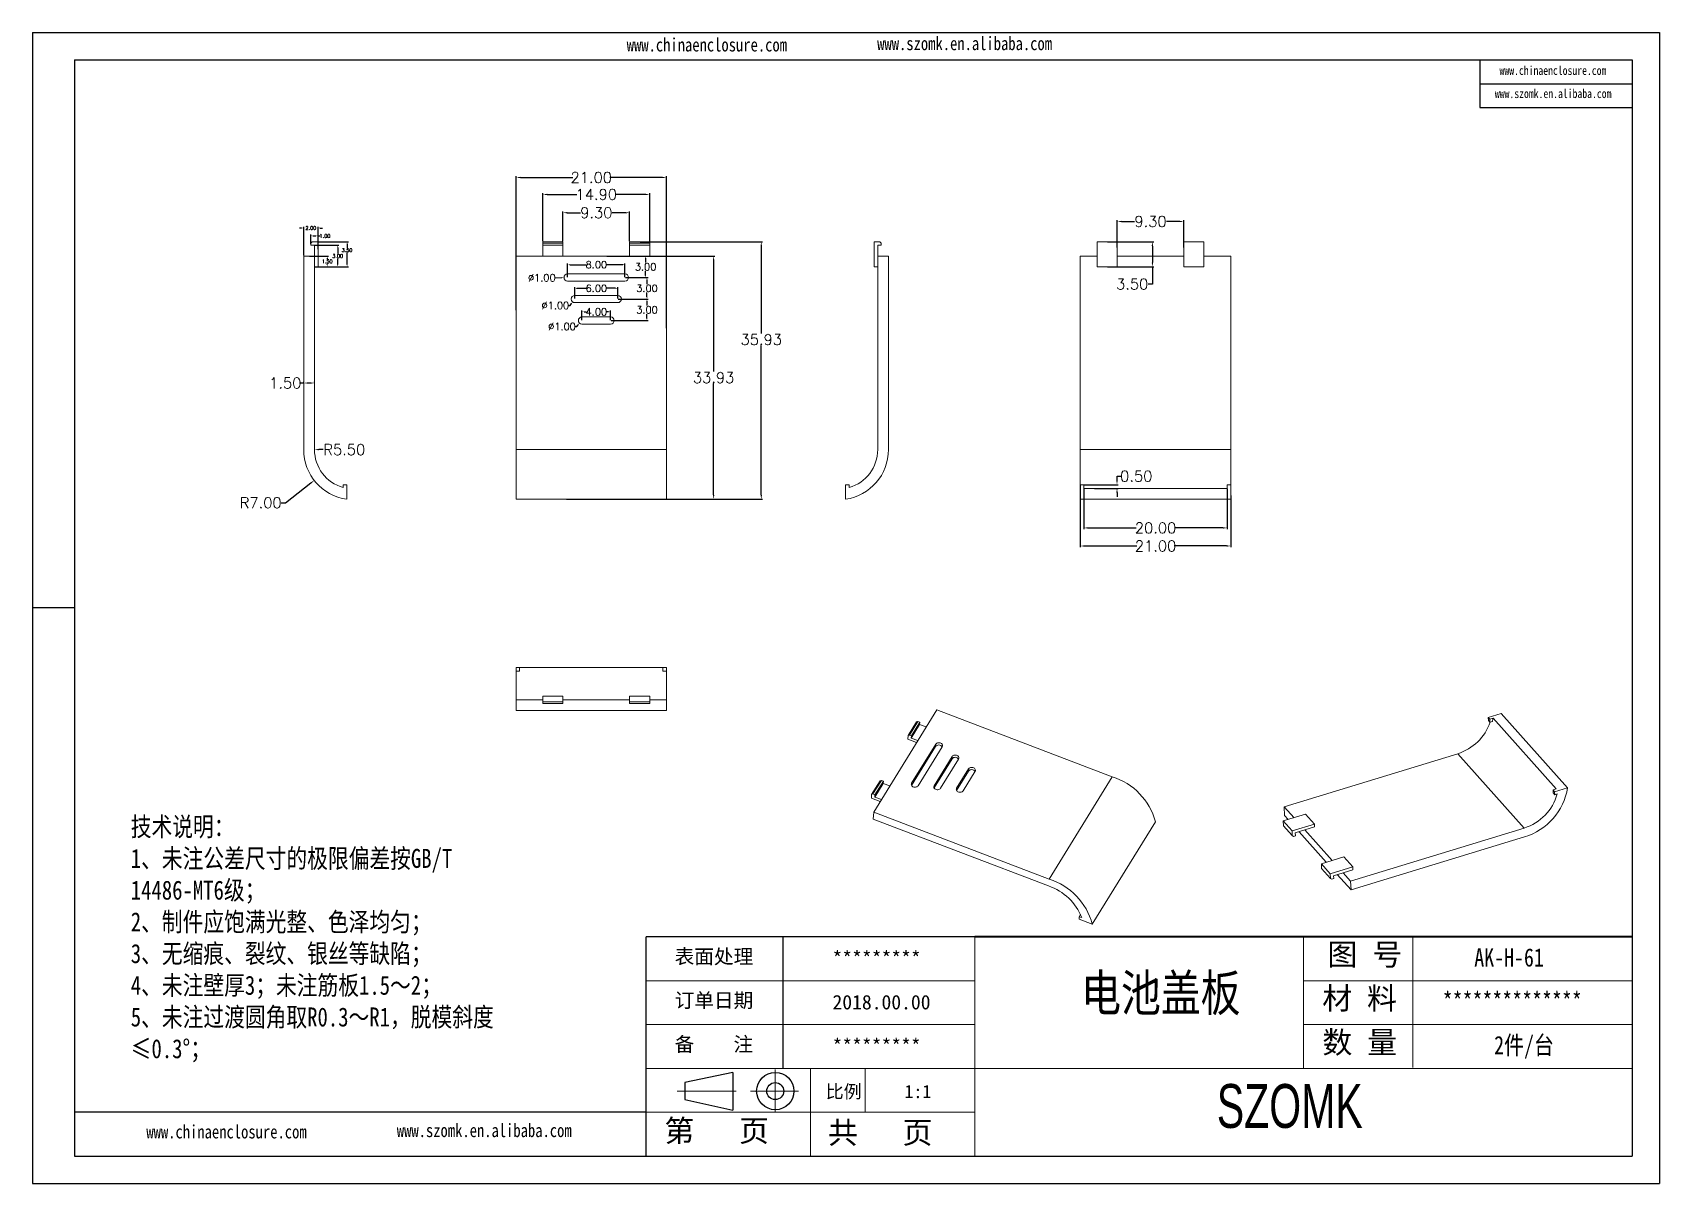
# Model space of a CAD drawing. Header units: inches. Extents: x 1846 to 3307, y 1126 to 1431.
# Drawn here: x 2801.4 to 3028.5, y 1125.7 to 1286.2 of the extents above; entities that cross this region are included whole.
import ezdxf

# ---------------------------------------------------------------- set-up
doc = ezdxf.new("R2010")
doc.units = ezdxf.units.IN
doc.header["$LTSCALE"] = 15
doc.linetypes.add('CENTER2', pattern=[28.575, 19.05, -3.175, 3.175, -3.175])
doc.layers.add('文字', color=81, linetype='Continuous')
for name, color, linetype, lineweight in [('粗实线', 7, 'Continuous', 30), ('细实线', 3, 'Continuous', 9), ('细点划线', 2, 'CENTER2', 9)]:
    doc.layers.add(name, color=color, linetype=linetype, lineweight=lineweight)
doc.styles.get("Standard").update_dxf_attribs({"font": 'txt', "bigfont": 'gbcbig.shx'})
doc.styles.add('宋体', font='', dxfattribs={"width": 0.8, "height": 3.5})
doc.styles.add('长仿宋', font='', dxfattribs={"width": 0.7, "height": 4})
doc.styles.get('宋体').set_extended_font_data('SimSun')
doc.styles.get('长仿宋').set_extended_font_data('SimSun')
doc.dimstyles.new('1', dxfattribs={"dimtxt": 0.5, "dimasz": 0.3, "dimexe": 0.18, "dimexo": 0.0625, "dimgap": 0.09, "dimtad": 0, "dimtih": 1, "dimtoh": 1, "dimzin": 0, "dimdsep": 46, "dimtxsty": 'Standard', "dimcen": 0, "dimadec": 0, "dimazin": 2, "dimtfac": 1, "dimtofl": 0, "dimtmove": 0, "dimatfit": 3, "dimfxl": 1, "dimtolj": 1, "dimtzin": 0, "dimarcsym": 0})
doc.dimstyles.new('1.5', dxfattribs={"dimtxt": 1, "dimasz": 0.3, "dimexe": 0.18, "dimexo": 0.0625, "dimgap": 0.09, "dimtad": 0, "dimtih": 1, "dimtoh": 1, "dimzin": 0, "dimdsep": 46, "dimtxsty": 'Standard', "dimcen": 0, "dimadec": 0, "dimazin": 2, "dimtfac": 1, "dimtofl": 0, "dimtmove": 0, "dimatfit": 3, "dimfxl": 1, "dimtolj": 1, "dimtzin": 0, "dimarcsym": 0})
doc.dimstyles.new('2', dxfattribs={"dimtxt": 1.5, "dimasz": 0.6, "dimexe": 0.18, "dimexo": 0.0625, "dimgap": 0.09, "dimtad": 0, "dimtih": 1, "dimtoh": 1, "dimzin": 0, "dimdsep": 46, "dimtxsty": 'Standard', "dimcen": 0, "dimadec": 0, "dimazin": 2, "dimtfac": 1, "dimtofl": 0, "dimtmove": 0, "dimatfit": 3, "dimfxl": 1, "dimtolj": 1, "dimtzin": 0, "dimarcsym": 0})

# ---------------------------------------------------------------- blocks, each defined once
blk = doc.blocks.new('*D323')
at = {"color": 0, "lineweight": -2}
for p, q in [((2881.59, 1255.01), (2896.66, 1255.01)), ((2896.48, 1254.41), (2896.48, 1238.89)), ((2896.48, 1221.69), (2896.48, 1237.21)), ((2879.47, 1221.09), (2896.66, 1221.09))]:
    blk.add_line(p, q, dxfattribs=at)
at = {"color": 0}
for points in [[(2896.38, 1254.41), (2896.58, 1254.41), (2896.48, 1255.01)], [(2896.38, 1221.69), (2896.58, 1221.69), (2896.48, 1221.09)]]:
    blk.add_solid(points, dxfattribs=at)
at = {"layer": 'Defpoints', "color": 0}
for p in [(2881.53, 1255.01), (2896.48, 1255.01), (2879.41, 1221.09)]:
    blk.add_point(p, dxfattribs=at)
at = {"color": 0, "insert": (2896.48, 1238.05), "char_height": 1.5, "attachment_point": 5}
blk.add_mtext('\\A1;33.93', dxfattribs=at)
blk = doc.blocks.new('*D324')
at = {"color": 0, "lineweight": -2}
for p, q in [((2868.91, 1247.46), (2868.91, 1266.15)), ((2869.51, 1265.97), (2876.82, 1265.97)), ((2889.31, 1265.97), (2882, 1265.97)), ((2889.91, 1244.97), (2889.91, 1266.15))]:
    blk.add_line(p, q, dxfattribs=at)
at = {"color": 0}
for points in [[(2869.51, 1266.07), (2869.51, 1265.87), (2868.91, 1265.97)], [(2889.31, 1266.07), (2889.31, 1265.87), (2889.91, 1265.97)]]:
    blk.add_solid(points, dxfattribs=at)
at = {"layer": 'Defpoints', "color": 0}
for p in [(2868.91, 1265.97), (2868.91, 1247.4), (2889.91, 1244.91)]:
    blk.add_point(p, dxfattribs=at)
at = {"color": 0, "insert": (2879.41, 1265.97), "char_height": 1.5, "attachment_point": 5}
blk.add_mtext('\\A1;21.00', dxfattribs=at)
blk = doc.blocks.new('*D325')
at = {"color": 0, "lineweight": -2}
for p, q in [((2875.46, 1257.08), (2875.46, 1261.23)), ((2876.06, 1261.05), (2877.89, 1261.05)), ((2884.16, 1261.05), (2882.32, 1261.05)), ((2884.76, 1257.08), (2884.76, 1261.23))]:
    blk.add_line(p, q, dxfattribs=at)
at = {"color": 0}
for points in [[(2876.06, 1261.15), (2876.06, 1260.95), (2875.46, 1261.05)], [(2884.16, 1261.15), (2884.16, 1260.95), (2884.76, 1261.05)]]:
    blk.add_solid(points, dxfattribs=at)
at = {"layer": 'Defpoints', "color": 0}
for p in [(2884.76, 1261.05), (2875.46, 1257.01), (2884.76, 1257.01)]:
    blk.add_point(p, dxfattribs=at)
at = {"color": 0, "insert": (2880.11, 1261.05), "char_height": 1.5, "attachment_point": 5}
blk.add_mtext('\\A1;9.30', dxfattribs=at)
blk = doc.blocks.new('*D326')
at = {"color": 0, "lineweight": -2}
for p, q in [((2872.66, 1257.08), (2872.66, 1263.78)), ((2873.26, 1263.6), (2877.39, 1263.6)), ((2886.96, 1263.6), (2882.82, 1263.6)), ((2887.56, 1257.08), (2887.56, 1263.78))]:
    blk.add_line(p, q, dxfattribs=at)
at = {"color": 0}
for points in [[(2873.26, 1263.7), (2873.26, 1263.5), (2872.66, 1263.6)], [(2886.96, 1263.7), (2886.96, 1263.5), (2887.56, 1263.6)]]:
    blk.add_solid(points, dxfattribs=at)
at = {"layer": 'Defpoints', "color": 0}
for p in [(2887.56, 1263.6), (2872.66, 1257.01), (2887.56, 1257.01)]:
    blk.add_point(p, dxfattribs=at)
at = {"color": 0, "insert": (2880.11, 1263.6), "char_height": 1.5, "attachment_point": 5}
blk.add_mtext('\\A1;14.90', dxfattribs=at)
blk = doc.blocks.new('*D327')
at = {"color": 0, "lineweight": -2}
for p, q in [((2876.11, 1252.08), (2876.11, 1253.98)), ((2876.41, 1253.8), (2878.68, 1253.8)), ((2883.81, 1253.8), (2881.53, 1253.8)), ((2884.11, 1252.08), (2884.11, 1253.98))]:
    blk.add_line(p, q, dxfattribs=at)
at = {"color": 0}
for points in [[(2876.41, 1253.85), (2876.41, 1253.75), (2876.11, 1253.8)], [(2883.81, 1253.85), (2883.81, 1253.75), (2884.11, 1253.8)]]:
    blk.add_solid(points, dxfattribs=at)
at = {"layer": 'Defpoints', "color": 0}
for p in [(2884.11, 1253.8), (2876.11, 1252.01), (2884.11, 1252.01)]:
    blk.add_point(p, dxfattribs=at)
at = {"color": 0, "insert": (2880.11, 1253.8), "char_height": 1, "attachment_point": 5}
blk.add_mtext('\\A1;8.00', dxfattribs=at)
blk = doc.blocks.new('*D328')
at = {"color": 0, "lineweight": -2}
for p, q in [((2877.11, 1249.08), (2877.11, 1250.69)), ((2877.41, 1250.51), (2878.68, 1250.51)), ((2882.81, 1250.51), (2881.53, 1250.51)), ((2883.11, 1249.08), (2883.11, 1250.69))]:
    blk.add_line(p, q, dxfattribs=at)
at = {"color": 0}
for points in [[(2877.41, 1250.56), (2877.41, 1250.46), (2877.11, 1250.51)], [(2882.81, 1250.56), (2882.81, 1250.46), (2883.11, 1250.51)]]:
    blk.add_solid(points, dxfattribs=at)
at = {"layer": 'Defpoints', "color": 0}
for p in [(2877.11, 1249.01), (2883.11, 1250.51), (2883.11, 1249.01)]:
    blk.add_point(p, dxfattribs=at)
at = {"color": 0, "insert": (2880.11, 1250.51), "char_height": 1, "attachment_point": 5}
blk.add_mtext('\\A1;6.00', dxfattribs=at)
blk = doc.blocks.new('*D329')
at = {"color": 0, "lineweight": -2}
for p, q in [((2878.11, 1246.08), (2878.11, 1247.41)), ((2878.41, 1247.23), (2878.68, 1247.23)), ((2881.81, 1247.23), (2881.53, 1247.23)), ((2882.11, 1246.08), (2882.11, 1247.41))]:
    blk.add_line(p, q, dxfattribs=at)
at = {"color": 0}
for points in [[(2878.41, 1247.28), (2878.41, 1247.18), (2878.11, 1247.23)], [(2881.81, 1247.28), (2881.81, 1247.18), (2882.11, 1247.23)]]:
    blk.add_solid(points, dxfattribs=at)
at = {"layer": 'Defpoints', "color": 0}
for p in [(2882.11, 1247.23), (2878.11, 1246.01), (2882.11, 1246.01)]:
    blk.add_point(p, dxfattribs=at)
at = {"color": 0, "insert": (2880.11, 1247.23), "char_height": 1, "attachment_point": 5}
blk.add_mtext('\\A1;4.00', dxfattribs=at)
blk = doc.blocks.new('*D330')
at = {"color": 0, "lineweight": -2}
blk.add_line((2874.26, 1251.98), (2875.31, 1252), dxfattribs=at)
at = {"color": 0}
blk.add_solid([(2875.3, 1252.05), (2875.31, 1251.95), (2875.61, 1252.01)], dxfattribs=at)
at = {"layer": 'Defpoints', "color": 0}
for p in [(2875.61, 1252.01), (2876.61, 1252.02)]:
    blk.add_point(p, dxfattribs=at)
at = {"color": 0, "insert": (2872.5, 1251.98), "char_height": 1, "attachment_point": 5}
blk.add_mtext('\\A1;∅1.00', dxfattribs=at)
blk = doc.blocks.new('*D331')
at = {"color": 0, "lineweight": -2}
for p, q in [((2876.16, 1248.12), (2876.46, 1248.12)), ((2876.46, 1248.12), (2876.64, 1248.37))]:
    blk.add_line(p, q, dxfattribs=at)
at = {"color": 0}
blk.add_solid([(2876.59, 1248.4), (2876.68, 1248.34), (2876.81, 1248.61)], dxfattribs=at)
at = {"layer": 'Defpoints', "color": 0}
for p in [(2877.4, 1249.42), (2876.81, 1248.61)]:
    blk.add_point(p, dxfattribs=at)
at = {"color": 0, "insert": (2874.4, 1248.12), "char_height": 1, "attachment_point": 5}
blk.add_mtext('\\A1;∅1.00', dxfattribs=at)
blk = doc.blocks.new('*D332')
at = {"color": 0, "lineweight": -2}
for p, q in [((2877.08, 1245.19), (2877.38, 1245.19)), ((2877.38, 1245.19), (2877.57, 1245.42))]:
    blk.add_line(p, q, dxfattribs=at)
at = {"color": 0}
blk.add_solid([(2877.54, 1245.45), (2877.61, 1245.38), (2877.77, 1245.64)], dxfattribs=at)
at = {"layer": 'Defpoints', "color": 0}
for p in [(2877.77, 1245.64), (2878.44, 1246.39)]:
    blk.add_point(p, dxfattribs=at)
at = {"color": 0, "insert": (2875.32, 1245.19), "char_height": 1, "attachment_point": 5}
blk.add_mtext('\\A1;∅1.00', dxfattribs=at)
blk = doc.blocks.new('*D333')
at = {"color": 0, "lineweight": -2}
for p, q in [((2886.22, 1257.01), (2903.31, 1257.01)), ((2903.13, 1256.41), (2903.13, 1244.2)), ((2903.13, 1221.69), (2903.13, 1242.52)), ((2875.94, 1221.09), (2903.31, 1221.09))]:
    blk.add_line(p, q, dxfattribs=at)
at = {"color": 0}
for points in [[(2903.03, 1256.41), (2903.23, 1256.41), (2903.13, 1257.01)], [(2903.03, 1221.69), (2903.23, 1221.69), (2903.13, 1221.09)]]:
    blk.add_solid(points, dxfattribs=at)
at = {"layer": 'Defpoints', "color": 0}
for p in [(2886.16, 1257.01), (2903.13, 1257.01), (2875.88, 1221.09)]:
    blk.add_point(p, dxfattribs=at)
at = {"color": 0, "insert": (2903.13, 1243.36), "char_height": 1.5, "attachment_point": 5}
blk.add_mtext('\\A1;35.93', dxfattribs=at)
blk = doc.blocks.new('*D334')
at = {"color": 0, "lineweight": -2}
for p, q in [((2836.72, 1220.6), (2840.27, 1223.36)), ((2836.12, 1220.6), (2836.72, 1220.6))]:
    blk.add_line(p, q, dxfattribs=at)
at = {"color": 0}
blk.add_solid([(2840.21, 1223.43), (2840.33, 1223.28), (2840.75, 1223.72)], dxfattribs=at)
at = {"layer": 'Defpoints', "color": 0}
for p in [(2846.28, 1228.01), (2840.75, 1223.72)]:
    blk.add_point(p, dxfattribs=at)
at = {"color": 0, "insert": (2833.28, 1220.6), "char_height": 1.5, "attachment_point": 5}
blk.add_mtext('\\A1;R7.00', dxfattribs=at)
blk = doc.blocks.new('*D335')
at = {"color": 0, "lineweight": -2}
blk.add_line((2841.98, 1228.01), (2841.38, 1228.01), dxfattribs=at)
at = {"color": 0}
blk.add_solid([(2841.38, 1228.11), (2841.38, 1227.91), (2840.78, 1228.01)], dxfattribs=at)
at = {"layer": 'Defpoints', "color": 0}
for p in [(2840.78, 1228.01), (2846.28, 1228.01)]:
    blk.add_point(p, dxfattribs=at)
at = {"color": 0, "insert": (2844.94, 1228.01), "char_height": 1.5, "attachment_point": 5}
blk.add_mtext('\\A1;R5.50', dxfattribs=at)
blk = doc.blocks.new('*D336')
at = {"color": 0, "lineweight": -2}
for p, q in [((2839.28, 1237.36), (2839.28, 1237.48)), ((2840.78, 1237.36), (2840.78, 1237.48)), ((2839.28, 1237.3), (2838.68, 1237.3)), ((2840.18, 1237.3), (2839.88, 1237.3))]:
    blk.add_line(p, q, dxfattribs=at)
at = {"color": 0}
for points in [[(2839.88, 1237.4), (2839.88, 1237.2), (2839.28, 1237.3)], [(2840.18, 1237.4), (2840.18, 1237.2), (2840.78, 1237.3)]]:
    blk.add_solid(points, dxfattribs=at)
at = {"layer": 'Defpoints', "color": 0}
for p in [(2839.28, 1237.3), (2839.28, 1237.3), (2840.78, 1237.3)]:
    blk.add_point(p, dxfattribs=at)
at = {"color": 0, "insert": (2836.71, 1237.3), "char_height": 1.5, "attachment_point": 5}
blk.add_mtext('\\A1;1.50', dxfattribs=at)
blk = doc.blocks.new('*D337')
at = {"color": 0, "lineweight": -2}
for p, q in [((2841.34, 1257.01), (2845.51, 1257.01)), ((2845.33, 1256.71), (2845.33, 1256.17)), ((2845.33, 1253.81), (2845.33, 1255.49)), ((2841.34, 1253.51), (2845.51, 1253.51))]:
    blk.add_line(p, q, dxfattribs=at)
at = {"color": 0}
for points in [[(2845.28, 1256.71), (2845.38, 1256.71), (2845.33, 1257.01)], [(2845.28, 1253.81), (2845.38, 1253.81), (2845.33, 1253.51)]]:
    blk.add_solid(points, dxfattribs=at)
at = {"layer": 'Defpoints', "color": 0}
for p in [(2841.28, 1257.01), (2845.33, 1257.01), (2841.28, 1253.51)]:
    blk.add_point(p, dxfattribs=at)
at = {"color": 0, "insert": (2845.33, 1255.83), "char_height": 0.5, "attachment_point": 5}
blk.add_mtext('\\A1;3.50', dxfattribs=at)
blk = doc.blocks.new('*D338')
at = {"color": 0, "lineweight": -2}
for p, q in [((2840.09, 1255.01), (2842.74, 1255.01)), ((2840.84, 1253.51), (2842.74, 1253.51)), ((2842.56, 1254.71), (2842.56, 1254.6)), ((2842.56, 1253.81), (2842.56, 1253.92))]:
    blk.add_line(p, q, dxfattribs=at)
at = {"color": 0}
for points in [[(2842.51, 1254.71), (2842.61, 1254.71), (2842.56, 1255.01)], [(2842.51, 1253.81), (2842.61, 1253.81), (2842.56, 1253.51)]]:
    blk.add_solid(points, dxfattribs=at)
at = {"layer": 'Defpoints', "color": 0}
for p in [(2840.03, 1255.01), (2840.78, 1253.51), (2842.56, 1255.01)]:
    blk.add_point(p, dxfattribs=at)
at = {"color": 0, "insert": (2842.56, 1254.26), "char_height": 0.5, "attachment_point": 5}
blk.add_mtext('\\A1;1.50', dxfattribs=at)
blk = doc.blocks.new('*D340')
at = {"color": 0, "lineweight": -2}
for p, q in [((2840.84, 1256.51), (2844.2, 1256.51)), ((2844.02, 1256.21), (2844.02, 1255.35)), ((2841.09, 1253.51), (2844.2, 1253.51)), ((2844.02, 1253.81), (2844.02, 1254.67))]:
    blk.add_line(p, q, dxfattribs=at)
at = {"color": 0}
for points in [[(2843.97, 1256.21), (2844.07, 1256.21), (2844.02, 1256.51)], [(2843.97, 1253.81), (2844.07, 1253.81), (2844.02, 1253.51)]]:
    blk.add_solid(points, dxfattribs=at)
at = {"layer": 'Defpoints', "color": 0}
for p in [(2840.78, 1256.51), (2844.02, 1256.51), (2841.03, 1253.51)]:
    blk.add_point(p, dxfattribs=at)
at = {"color": 0, "insert": (2844.02, 1255.01), "char_height": 0.5, "attachment_point": 5}
blk.add_mtext('\\A1;3.00', dxfattribs=at)
blk = doc.blocks.new('*D341')
at = {"color": 0, "lineweight": -2}
for p, q in [((2838.98, 1258.92), (2838.68, 1258.92)), ((2839.28, 1255.08), (2839.28, 1259.1)), ((2841.28, 1255.99), (2841.28, 1259.1)), ((2841.58, 1258.92), (2841.88, 1258.92))]:
    blk.add_line(p, q, dxfattribs=at)
at = {"color": 0}
for points in [[(2838.98, 1258.97), (2838.98, 1258.87), (2839.28, 1258.92)], [(2841.58, 1258.97), (2841.58, 1258.87), (2841.28, 1258.92)]]:
    blk.add_solid(points, dxfattribs=at)
at = {"layer": 'Defpoints', "color": 0}
for p in [(2841.28, 1258.92), (2841.28, 1255.92), (2839.28, 1255.01)]:
    blk.add_point(p, dxfattribs=at)
at = {"color": 0, "insert": (2840.28, 1258.92), "char_height": 0.5, "attachment_point": 5}
blk.add_mtext('\\A1;2.00', dxfattribs=at)
blk = doc.blocks.new('*D342')
at = {"color": 0, "lineweight": -2}
for p, q in [((2840.28, 1256.73), (2840.28, 1258)), ((2840.58, 1257.82), (2840.98, 1257.82)), ((2841.28, 1256.73), (2841.28, 1258)), ((2841.28, 1257.82), (2841.58, 1257.82))]:
    blk.add_line(p, q, dxfattribs=at)
at = {"color": 0}
for points in [[(2840.58, 1257.87), (2840.58, 1257.77), (2840.28, 1257.82)], [(2840.98, 1257.87), (2840.98, 1257.77), (2841.28, 1257.82)]]:
    blk.add_solid(points, dxfattribs=at)
at = {"layer": 'Defpoints', "color": 0}
for p in [(2841.28, 1257.82), (2840.28, 1256.66), (2841.28, 1256.66)]:
    blk.add_point(p, dxfattribs=at)
at = {"color": 0, "insert": (2842.25, 1257.82), "char_height": 0.5, "attachment_point": 5}
blk.add_mtext('\\A1;1.00', dxfattribs=at)
blk = doc.blocks.new('*D343')
at = {"color": 0, "lineweight": -2}
for p, q in [((2952.77, 1223.71), (2952.77, 1224.31)), ((2952.77, 1224.31), (2953.37, 1224.31)), ((2948.21, 1223.11), (2952.95, 1223.11)), ((2949.61, 1222.61), (2952.95, 1222.61)), ((2952.77, 1222.01), (2952.77, 1221.41))]:
    blk.add_line(p, q, dxfattribs=at)
at = {"color": 0}
for points in [[(2952.67, 1223.71), (2952.87, 1223.71), (2952.77, 1223.11)], [(2952.67, 1222.01), (2952.87, 1222.01), (2952.77, 1222.61)]]:
    blk.add_solid(points, dxfattribs=at)
at = {"layer": 'Defpoints', "color": 0}
for p in [(2948.15, 1223.11), (2949.55, 1222.61), (2952.77, 1223.11)]:
    blk.add_point(p, dxfattribs=at)
at = {"color": 0, "insert": (2955.46, 1224.31), "char_height": 1.5, "attachment_point": 5}
blk.add_mtext('\\A1;0.50', dxfattribs=at)
blk = doc.blocks.new('*D344')
at = {"color": 0, "lineweight": -2}
for p, q in [((2947.65, 1223.04), (2947.65, 1214.39)), ((2968.65, 1221.59), (2968.65, 1214.39)), ((2948.25, 1214.57), (2955.56, 1214.57)), ((2968.05, 1214.57), (2960.74, 1214.57))]:
    blk.add_line(p, q, dxfattribs=at)
at = {"color": 0}
for points in [[(2948.25, 1214.67), (2948.25, 1214.47), (2947.65, 1214.57)], [(2968.05, 1214.67), (2968.05, 1214.47), (2968.65, 1214.57)]]:
    blk.add_solid(points, dxfattribs=at)
at = {"layer": 'Defpoints', "color": 0}
for p in [(2947.65, 1223.11), (2968.65, 1221.65), (2968.65, 1214.57)]:
    blk.add_point(p, dxfattribs=at)
at = {"color": 0, "insert": (2958.15, 1214.57), "char_height": 1.5, "attachment_point": 5}
blk.add_mtext('\\A1;21.00', dxfattribs=at)
blk = doc.blocks.new('*D345')
at = {"color": 0, "lineweight": -2}
for p, q in [((2948.15, 1222.54), (2948.15, 1216.91)), ((2968.15, 1222.54), (2968.15, 1216.91)), ((2948.75, 1217.09), (2955.43, 1217.09)), ((2967.55, 1217.09), (2960.86, 1217.09))]:
    blk.add_line(p, q, dxfattribs=at)
at = {"color": 0}
for points in [[(2948.75, 1217.19), (2948.75, 1216.99), (2948.15, 1217.09)], [(2967.55, 1217.19), (2967.55, 1216.99), (2968.15, 1217.09)]]:
    blk.add_solid(points, dxfattribs=at)
at = {"layer": 'Defpoints', "color": 0}
for p in [(2948.15, 1222.61), (2968.15, 1222.61), (2968.15, 1217.09)]:
    blk.add_point(p, dxfattribs=at)
at = {"color": 0, "insert": (2958.15, 1217.09), "char_height": 1.5, "attachment_point": 5}
blk.add_mtext('\\A1;20.00', dxfattribs=at)
blk = doc.blocks.new('*D346')
at = {"color": 0, "lineweight": -2}
for p, q in [((2951.46, 1257.01), (2957.89, 1257.01)), ((2957.71, 1256.41), (2957.71, 1254.11)), ((2951.46, 1253.51), (2957.89, 1253.51)), ((2957.71, 1253.51), (2957.71, 1251.1)), ((2957.71, 1251.1), (2957.11, 1251.1))]:
    blk.add_line(p, q, dxfattribs=at)
at = {"color": 0}
for points in [[(2957.61, 1256.41), (2957.81, 1256.41), (2957.71, 1257.01)], [(2957.61, 1254.11), (2957.81, 1254.11), (2957.71, 1253.51)]]:
    blk.add_solid(points, dxfattribs=at)
at = {"layer": 'Defpoints', "color": 0}
for p in [(2951.4, 1257.01), (2957.71, 1257.01), (2951.4, 1253.51)]:
    blk.add_point(p, dxfattribs=at)
at = {"color": 0, "insert": (2954.89, 1251.1), "char_height": 1.5, "attachment_point": 5}
blk.add_mtext('\\A1;3.50', dxfattribs=at)
blk = doc.blocks.new('*D347')
at = {"color": 0, "lineweight": -2}
for p, q in [((2952.8, 1256.22), (2952.8, 1260.01)), ((2953.4, 1259.83), (2955.23, 1259.83)), ((2961.5, 1259.83), (2959.66, 1259.83)), ((2962.1, 1256.22), (2962.1, 1260.01))]:
    blk.add_line(p, q, dxfattribs=at)
at = {"color": 0}
for points in [[(2953.4, 1259.93), (2953.4, 1259.73), (2952.8, 1259.83)], [(2961.5, 1259.93), (2961.5, 1259.73), (2962.1, 1259.83)]]:
    blk.add_solid(points, dxfattribs=at)
at = {"layer": 'Defpoints', "color": 0}
for p in [(2962.1, 1259.83), (2952.8, 1256.16), (2962.1, 1256.16)]:
    blk.add_point(p, dxfattribs=at)
at = {"color": 0, "insert": (2957.45, 1259.83), "char_height": 1.5, "attachment_point": 5}
blk.add_mtext('\\A1;9.30', dxfattribs=at)
blk = doc.blocks.new('*D348')
at = {"color": 0, "lineweight": -2}
for p, q in [((2885.82, 1255.01), (2887.17, 1255.01)), ((2886.99, 1254.71), (2886.99, 1254.1)), ((2884.17, 1252.01), (2887.17, 1252.01)), ((2886.99, 1252.31), (2886.99, 1252.92))]:
    blk.add_line(p, q, dxfattribs=at)
at = {"color": 0}
for points in [[(2886.94, 1254.71), (2887.04, 1254.71), (2886.99, 1255.01)], [(2886.94, 1252.31), (2887.04, 1252.31), (2886.99, 1252.01)]]:
    blk.add_solid(points, dxfattribs=at)
at = {"layer": 'Defpoints', "color": 0}
for p in [(2885.76, 1255.01), (2886.99, 1255.01), (2884.11, 1252.01)]:
    blk.add_point(p, dxfattribs=at)
at = {"color": 0, "insert": (2886.99, 1253.51), "char_height": 1, "attachment_point": 5}
blk.add_mtext('\\A1;3.00', dxfattribs=at)
blk = doc.blocks.new('*D349')
at = {"color": 0, "lineweight": -2}
for p, q in [((2884.17, 1252.01), (2887.36, 1252.01)), ((2887.18, 1251.71), (2887.18, 1251.1)), ((2883.17, 1249.01), (2887.36, 1249.01)), ((2887.18, 1249.31), (2887.18, 1249.92))]:
    blk.add_line(p, q, dxfattribs=at)
at = {"color": 0}
for points in [[(2887.13, 1251.71), (2887.23, 1251.71), (2887.18, 1252.01)], [(2887.13, 1249.31), (2887.23, 1249.31), (2887.18, 1249.01)]]:
    blk.add_solid(points, dxfattribs=at)
at = {"layer": 'Defpoints', "color": 0}
for p in [(2884.11, 1252.01), (2883.11, 1249.01), (2887.18, 1249.01)]:
    blk.add_point(p, dxfattribs=at)
at = {"color": 0, "insert": (2887.18, 1250.51), "char_height": 1, "attachment_point": 5}
blk.add_mtext('\\A1;3.00', dxfattribs=at)
blk = doc.blocks.new('*D350')
at = {"color": 0, "lineweight": -2}
for p, q in [((2883.17, 1249.01), (2887.36, 1249.01)), ((2887.18, 1248.71), (2887.18, 1248.1)), ((2887.18, 1246.31), (2887.18, 1246.92)), ((2882.17, 1246.01), (2887.36, 1246.01))]:
    blk.add_line(p, q, dxfattribs=at)
at = {"color": 0}
for points in [[(2887.13, 1248.71), (2887.23, 1248.71), (2887.18, 1249.01)], [(2887.13, 1246.31), (2887.23, 1246.31), (2887.18, 1246.01)]]:
    blk.add_solid(points, dxfattribs=at)
at = {"layer": 'Defpoints', "color": 0}
for p in [(2883.11, 1249.01), (2887.18, 1249.01), (2882.11, 1246.01)]:
    blk.add_point(p, dxfattribs=at)
at = {"color": 0, "insert": (2887.18, 1247.51), "char_height": 1, "attachment_point": 5}
blk.add_mtext('\\A1;3.00', dxfattribs=at)

msp = doc.modelspace()

# ---------------------------------------------------------------- linework, layer by layer
for p, q in [((2801.437, 1286.183), (3028.468, 1286.183)), ((2801.437, 1286.183), (2801.437, 1125.657)), ((3028.468, 1286.183), (3028.468, 1125.657)), ((2807.312, 1282.361), (3024.646, 1282.361)), ((2807.312, 1282.361), (2807.312, 1129.479)), ((3003.412, 1282.361), (3003.412, 1275.726)), ((3024.646, 1282.361), (3024.646, 1129.479)), ((3003.412, 1279.043), (3024.646, 1279.043)), ((3003.412, 1275.726), (3024.646, 1275.726)), ((2807.312, 1205.92), (2801.437, 1205.92)), ((2801.437, 1199.974), (2801.437, 1125.657)), ((2932.916, 1160.055), (2887.052, 1160.055)), ((2887.052, 1129.479), (2887.052, 1160.055)), ((2906.162, 1141.709), (2906.162, 1160.055)), ((2887.052, 1135.594), (2807.312, 1135.594)), ((2807.312, 1129.479), (3024.646, 1129.479)), ((2801.437, 1125.657), (3028.468, 1125.657)), ((2801.437, 1125.657), (2906.544, 1125.657))]:
    msp.add_line(p, q)
at = {"color": 7, "linetype": 'Continuous', "lineweight": 15}
for p, q in [((2840.479, 1257.014), (2840.279, 1256.814)), ((2840.279, 1256.514), (2840.279, 1256.814)), ((2840.279, 1256.514), (2840.779, 1256.514)), ((2841.279, 1257.014), (2840.479, 1257.014)), ((2840.779, 1256.514), (2840.779, 1255.014)), ((2841.279, 1257.014), (2841.279, 1253.514)), ((2872.656, 1256.814), (2872.656, 1257.014)), ((2872.656, 1257.014), (2875.456, 1257.014)), ((2875.456, 1256.814), (2872.656, 1256.814)), ((2872.656, 1256.814), (2872.656, 1256.514)), ((2872.656, 1256.514), (2875.456, 1256.514)), ((2872.656, 1255.014), (2872.656, 1256.514)), ((2875.456, 1257.014), (2875.456, 1256.814)), ((2875.456, 1256.514), (2875.456, 1256.814)), ((2875.456, 1256.514), (2875.456, 1255.014)), ((2884.756, 1256.814), (2884.756, 1257.014)), ((2884.756, 1257.014), (2887.556, 1257.014)), ((2884.756, 1256.814), (2884.756, 1256.514)), ((2887.556, 1256.814), (2884.756, 1256.814)), ((2884.756, 1256.514), (2887.556, 1256.514)), ((2884.756, 1255.014), (2884.756, 1256.514)), ((2887.556, 1257.014), (2887.556, 1256.814)), ((2887.556, 1256.514), (2887.556, 1256.814)), ((2887.556, 1256.514), (2887.556, 1255.014)), ((2918.883, 1253.514), (2918.883, 1257.014)), ((2918.883, 1257.014), (2919.683, 1257.014)), ((2919.883, 1256.514), (2919.383, 1256.514)), ((2919.383, 1255.014), (2919.383, 1256.514)), ((2919.883, 1256.814), (2919.683, 1257.014)), ((2919.883, 1256.814), (2919.883, 1256.514)), ((2949.996, 1257.014), (2949.996, 1253.514)), ((2952.796, 1257.014), (2949.996, 1257.014)), ((2952.796, 1253.514), (2952.796, 1257.014)), ((2962.096, 1257.014), (2962.096, 1253.514)), ((2964.896, 1257.014), (2962.096, 1257.014)), ((2964.896, 1253.514), (2964.896, 1257.014)), ((2839.279, 1228.014), (2839.279, 1255.014)), ((2839.279, 1255.014), (2840.779, 1255.014)), ((2840.779, 1255.014), (2840.779, 1228.014)), ((2841.279, 1253.514), (2840.779, 1253.514)), ((2868.906, 1228.014), (2868.906, 1255.014)), ((2889.906, 1255.014), (2868.906, 1255.014)), ((2889.906, 1228.014), (2889.906, 1255.014)), ((2918.883, 1253.514), (2919.383, 1253.514)), ((2919.383, 1228.014), (2919.383, 1255.014)), ((2920.883, 1255.014), (2919.383, 1255.014)), ((2920.883, 1228.014), (2920.883, 1255.014)), ((2949.996, 1255.014), (2947.646, 1255.014)), ((2947.646, 1255.014), (2947.646, 1228.014)), ((2949.996, 1253.514), (2952.796, 1253.514)), ((2962.096, 1255.014), (2952.796, 1255.014)), ((2962.096, 1253.514), (2964.896, 1253.514)), ((2968.646, 1255.014), (2964.896, 1255.014)), ((2968.646, 1228.014), (2968.646, 1255.014)), ((2884.106, 1252.514), (2876.106, 1252.514)), ((2876.106, 1251.514), (2884.106, 1251.514)), ((2883.106, 1249.514), (2877.106, 1249.514)), ((2877.106, 1248.514), (2883.106, 1248.514)), ((2882.106, 1246.514), (2878.106, 1246.514)), ((2878.106, 1245.514), (2882.106, 1245.514)), ((2868.906, 1228.014), (2889.906, 1228.014)), ((2868.906, 1221.086), (2868.906, 1228.014)), ((2889.906, 1221.086), (2889.906, 1228.014)), ((2947.646, 1228.014), (2947.646, 1223.106)), ((2968.646, 1228.014), (2947.646, 1228.014)), ((2968.646, 1223.106), (2968.646, 1228.014)), ((2844.779, 1222.723), (2844.779, 1223.106)), ((2844.779, 1223.106), (2845.279, 1223.106)), ((2845.279, 1223.106), (2845.279, 1221.086)), ((2914.883, 1221.086), (2914.883, 1223.106)), ((2914.883, 1223.106), (2915.383, 1223.106)), ((2915.383, 1222.723), (2915.383, 1223.106)), ((2947.646, 1223.106), (2947.646, 1221.086)), ((2947.646, 1223.106), (2948.146, 1223.106)), ((2948.146, 1222.606), (2948.146, 1223.106)), ((2968.146, 1222.606), (2948.146, 1222.606)), ((2968.146, 1222.606), (2968.146, 1223.106)), ((2968.146, 1223.106), (2968.646, 1223.106)), ((2968.646, 1221.086), (2968.646, 1223.106)), ((2889.906, 1221.086), (2868.906, 1221.086)), ((2947.646, 1221.086), (2968.646, 1221.086)), ((2869.406, 1197.62), (2868.906, 1197.62)), ((2868.906, 1197.62), (2868.906, 1197.12)), ((2868.906, 1197.12), (2868.906, 1193.12)), ((2868.906, 1197.12), (2869.406, 1197.12)), ((2869.406, 1197.62), (2889.406, 1197.62)), ((2869.406, 1197.12), (2869.406, 1197.62)), ((2889.406, 1197.62), (2889.406, 1197.12)), ((2889.906, 1197.62), (2889.406, 1197.62)), ((2889.406, 1197.12), (2889.906, 1197.12)), ((2889.906, 1197.12), (2889.906, 1197.62)), ((2889.906, 1193.12), (2889.906, 1197.12)), ((2868.906, 1193.12), (2872.656, 1193.12)), ((2868.906, 1191.62), (2868.906, 1193.12)), ((2872.656, 1193.62), (2875.456, 1193.62)), ((2872.656, 1193.62), (2872.656, 1192.82)), ((2872.656, 1192.82), (2875.456, 1192.82)), ((2872.656, 1192.62), (2872.656, 1192.82)), ((2875.456, 1192.62), (2872.656, 1192.62)), ((2875.456, 1193.62), (2875.456, 1192.82)), ((2875.456, 1193.12), (2884.756, 1193.12)), ((2875.456, 1192.82), (2875.456, 1192.62)), ((2884.756, 1193.62), (2887.556, 1193.62)), ((2884.756, 1193.62), (2884.756, 1192.82)), ((2884.756, 1192.82), (2887.556, 1192.82)), ((2884.756, 1192.62), (2884.756, 1192.82)), ((2887.556, 1192.62), (2884.756, 1192.62)), ((2887.556, 1193.62), (2887.556, 1192.82)), ((2887.556, 1193.12), (2889.906, 1193.12)), ((2887.556, 1192.82), (2887.556, 1192.62)), ((2889.906, 1191.62), (2889.906, 1193.12)), ((2889.906, 1191.62), (2868.906, 1191.62)), ((2927.637, 1191.727), (2918.82, 1177.453)), ((2923.609, 1188.142), (2924.785, 1190.045)), ((2924.975, 1190.106), (2923.799, 1188.202)), ((2924.049, 1187.775), (2925.225, 1189.679)), ((2924.071, 1188.099), (2925.247, 1190.002)), ((2924.785, 1190.045), (2924.975, 1190.106)), ((2925.247, 1190.002), (2924.975, 1190.106)), ((2925.247, 1190.002), (2925.225, 1189.679)), ((2925.225, 1189.679), (2926.152, 1189.325)), ((2952.113, 1182.39), (2927.637, 1191.727)), ((3006.382, 1191.206), (3004.571, 1190.653)), ((3004.792, 1190.406), (3004.571, 1190.653)), ((3004.571, 1190.653), (3004.588, 1190.24)), ((3004.588, 1190.24), (3004.809, 1189.994)), ((3005.24, 1190.543), (3004.792, 1190.406)), ((3004.809, 1189.994), (3004.792, 1190.406)), ((3005.152, 1190.099), (3004.809, 1189.994)), ((3005.24, 1190.543), (3014.065, 1180.675)), ((3015.649, 1180.845), (3006.382, 1191.206)), ((2923.574, 1187.625), (2923.609, 1188.142)), ((2924.811, 1187.153), (2923.574, 1187.625)), ((2923.799, 1188.202), (2923.609, 1188.142)), ((2923.799, 1188.202), (2924.071, 1188.099)), ((2924.071, 1188.099), (2924.049, 1187.775)), ((2924.977, 1187.421), (2924.049, 1187.775)), ((2927.446, 1186.597), (2924.1, 1181.179)), ((2927.468, 1186.92), (2924.109, 1181.483)), ((2925.016, 1181.137), (2928.374, 1186.575)), ((2929.768, 1185.203), (2927.248, 1181.125)), ((2927.446, 1186.597), (2927.468, 1186.92)), ((2929.746, 1184.88), (2929.768, 1185.203)), ((3000.322, 1185.594), (2976.11, 1178.197)), ((3000.322, 1185.594), (3009.588, 1175.232)), ((2929.746, 1184.88), (2927.239, 1180.821)), ((2928.155, 1180.779), (2930.674, 1184.857)), ((2932.046, 1183.163), (2930.379, 1180.464)), ((2932.067, 1183.486), (2930.388, 1180.767)), ((2931.295, 1180.421), (2932.974, 1183.14)), ((2932.046, 1183.163), (2932.067, 1183.486)), ((2918.529, 1179.918), (2919.704, 1181.821)), ((2919.894, 1181.881), (2918.719, 1179.978)), ((2918.969, 1179.551), (2920.145, 1181.454)), ((2918.991, 1179.874), (2920.166, 1181.777)), ((2919.704, 1181.821), (2919.894, 1181.881)), ((2920.166, 1181.777), (2919.894, 1181.881)), ((2920.166, 1181.777), (2920.145, 1181.454)), ((2920.145, 1181.454), (2921.072, 1181.1)), ((2943.296, 1168.116), (2952.113, 1182.39)), ((3014.065, 1180.675), (3013.617, 1180.538)), ((3013.837, 1180.291), (3015.649, 1180.845)), ((2918.494, 1179.4), (2918.529, 1179.918)), ((2919.731, 1178.929), (2918.494, 1179.4)), ((2918.719, 1179.978), (2918.529, 1179.918)), ((2918.719, 1179.978), (2918.991, 1179.874)), ((2918.991, 1179.874), (2918.969, 1179.551)), ((2919.897, 1179.197), (2918.969, 1179.551)), ((3013.837, 1180.291), (3013.617, 1180.538)), ((3013.617, 1180.538), (3013.634, 1180.125)), ((3013.634, 1180.125), (3013.854, 1179.878)), ((3013.854, 1179.878), (3013.837, 1180.291)), ((3014.198, 1179.983), (3013.854, 1179.878)), ((2918.82, 1177.453), (2918.754, 1176.483)), ((2943.231, 1167.146), (2918.754, 1176.483)), ((2943.296, 1168.116), (2918.82, 1177.453)), ((2958.133, 1176.113), (2949.316, 1161.839)), ((2979.093, 1177.17), (2975.954, 1176.212)), ((2975.954, 1176.212), (2977.19, 1174.83)), ((2975.954, 1176.212), (2975.981, 1175.551)), ((2976.16, 1176.959), (2976.11, 1178.197)), ((2976.11, 1178.197), (2977.471, 1176.675)), ((2976.641, 1176.421), (2976.16, 1176.959)), ((2980.328, 1175.789), (2979.093, 1177.17)), ((2975.981, 1175.551), (2977.217, 1174.169)), ((2977.19, 1174.83), (2980.328, 1175.789)), ((2977.19, 1174.83), (2977.217, 1174.169)), ((2977.217, 1174.169), (2977.403, 1174.059)), ((2977.672, 1174.141), (2977.403, 1174.059)), ((2977.655, 1174.554), (2979, 1174.965)), ((2977.672, 1174.141), (2977.655, 1174.554)), ((2981.98, 1170.451), (2978.17, 1174.712)), ((2979, 1174.965), (2980.345, 1175.376)), ((2979, 1174.965), (2982.81, 1170.704)), ((2980.328, 1175.789), (2980.345, 1175.376)), ((2985.376, 1167.835), (3009.588, 1175.232)), ((3009.639, 1173.993), (2985.427, 1166.597)), ((2984.432, 1171.2), (2981.293, 1170.241)), ((2981.293, 1170.241), (2982.529, 1168.859)), ((2981.293, 1170.241), (2981.32, 1169.581)), ((2981.32, 1169.581), (2982.556, 1168.199)), ((2982.529, 1168.859), (2985.667, 1169.818)), ((2984.339, 1168.995), (2985.684, 1169.406)), ((2985.667, 1169.818), (2984.432, 1171.2)), ((2985.667, 1169.818), (2985.684, 1169.406)), ((2982.529, 1168.859), (2982.556, 1168.199)), ((2982.556, 1168.199), (2982.742, 1168.089)), ((2983.011, 1168.171), (2982.742, 1168.089)), ((2982.994, 1168.584), (2984.339, 1168.995)), ((2983.011, 1168.171), (2982.994, 1168.584)), ((2985.427, 1166.597), (2983.509, 1168.741)), ((2984.339, 1168.995), (2985.376, 1167.835)), ((2985.427, 1166.597), (2985.376, 1167.835)), ((2947.485, 1162.537), (2947.507, 1162.861)), ((2949.316, 1161.839), (2947.485, 1162.537)), ((2947.507, 1162.861), (2947.699, 1163.171)), ((2947.854, 1162.728), (2947.507, 1162.861))]:
    msp.add_line(p, q, dxfattribs=at)
at = {"color": 8, "linetype": 'Continuous', "lineweight": 15}
for p, q in [((2924.09, 1181.199), (2924.109, 1181.483)), ((2927.229, 1180.841), (2927.248, 1181.125)), ((2930.369, 1180.484), (2930.388, 1180.767))]:
    msp.add_line(p, q, dxfattribs=at)
at = {"color": 7, "linetype": 'Continuous', "lineweight": 15, "flags": 128}
for points in [[(2928.374, 1186.575), (2928.411, 1186.661), (2928.42, 1186.752), (2928.4, 1186.843), (2928.351, 1186.929), (2928.278, 1187.004), (2928.184, 1187.064), (2928.075, 1187.106), (2927.957, 1187.127), (2927.836, 1187.125), (2927.721, 1187.102), (2927.617, 1187.059), (2927.531, 1186.997), (2927.468, 1186.92)], [(2930.674, 1184.857), (2930.711, 1184.944), (2930.72, 1185.035), (2930.699, 1185.126), (2930.651, 1185.212), (2930.578, 1185.287), (2930.484, 1185.347), (2930.375, 1185.388), (2930.256, 1185.409), (2930.136, 1185.408), (2930.021, 1185.385), (2929.917, 1185.341), (2929.831, 1185.279), (2929.768, 1185.203)], [(2932.974, 1183.14), (2933.011, 1183.226), (2933.02, 1183.318), (2932.999, 1183.409), (2932.951, 1183.495), (2932.878, 1183.569), (2932.784, 1183.63), (2932.674, 1183.671), (2932.556, 1183.692), (2932.436, 1183.691), (2932.321, 1183.668), (2932.217, 1183.624), (2932.131, 1183.562), (2932.067, 1183.486)], [(2924.109, 1181.483), (2924.072, 1181.396), (2924.063, 1181.305), (2924.084, 1181.214), (2924.132, 1181.128), (2924.205, 1181.053), (2924.299, 1180.993), (2924.408, 1180.952), (2924.527, 1180.931), (2924.647, 1180.932), (2924.762, 1180.955), (2924.866, 1180.999), (2924.952, 1181.061), (2925.016, 1181.137)], [(2927.248, 1181.125), (2927.211, 1181.039), (2927.203, 1180.947), (2927.223, 1180.856), (2927.271, 1180.771), (2927.345, 1180.696), (2927.439, 1180.635), (2927.548, 1180.594), (2927.666, 1180.573), (2927.786, 1180.574), (2927.902, 1180.597), (2928.006, 1180.641), (2928.092, 1180.703), (2928.155, 1180.779)], [(2930.388, 1180.767), (2930.351, 1180.681), (2930.342, 1180.589), (2930.363, 1180.498), (2930.411, 1180.413), (2930.484, 1180.338), (2930.578, 1180.278), (2930.687, 1180.236), (2930.806, 1180.215), (2930.926, 1180.216), (2931.041, 1180.239), (2931.145, 1180.283), (2931.231, 1180.345), (2931.295, 1180.421)]]:
    msp.add_lwpolyline(points, dxfattribs=at)
at = {"color": 7, "linetype": 'Continuous', "lineweight": 15}
for centre, radius, start, end in [((2876.106, 1252.014), 0.5, 90, 270), ((2884.106, 1252.014), 0.5, 270, 90), ((2877.106, 1249.014), 0.5, 90, 270), ((2883.106, 1249.014), 0.5, 270, 90), ((2878.106, 1246.014), 0.5, 90, 270), ((2882.106, 1246.014), 0.5, 270, 90), ((2846.279, 1228.014), 7, 180, 261.78679), ((2846.279, 1228.014), 5.5, 180, 254.17338), ((2913.883, 1228.014), 7, 278.21321, 0), ((2913.883, 1228.014), 5.5, 285.82662, 0), ((2998.235, 1192.246), 6.972, 287.42016, 341.22514), ((3000.247, 1191.299), 5.05, 346.25542, 351.40063), ((2927.889, 1186.255), 0.56, 32.39846, 142.30486), ((2930.189, 1184.537), 0.56, 32.39846, 142.30486), ((2932.489, 1182.82), 0.56, 32.39846, 142.30486), ((2949.357, 1173.722), 9.096, 15.24059, 72.36216), ((3007.144, 1182.243), 8.619, 286.82481, 350.66099), ((3007.534, 1181.836), 6.916, 287.27459, 344.46279), ((2940.766, 1159.938), 7.618, 21.4876, 71.11889), ((2940.54, 1159.448), 9.096, 15.24059, 72.36216)]:
    msp.add_arc(centre, radius, start, end, dxfattribs=at)
at = {"layer": '粗实线', "color": 7, "lineweight": 40}
msp.add_line((3024.646, 1160.055), (2932.916, 1160.055), dxfattribs=at)
at = {"layer": '粗实线', "color": 7}
for p, q in [((2899.138, 1141.137), (2892.456, 1139.721)), ((2892.456, 1139.721), (2892.456, 1137.358)), ((2899.138, 1141.137), (2899.138, 1135.9)), ((2892.456, 1137.358), (2899.138, 1135.9))]:
    msp.add_line(p, q, dxfattribs=at)
for radius in [2.598, 1.182]:
    msp.add_circle((2905.084, 1138.539), radius, dxfattribs=at)
at = {"layer": '细实线', "color": 7}
for p, q in [((2932.916, 1160.055), (2932.916, 1129.479)), ((2978.781, 1160.055), (2978.781, 1141.709)), ((2994.069, 1160.055), (2994.069, 1141.838)), ((2932.916, 1153.94), (2887.052, 1153.94)), ((3024.646, 1153.94), (2978.781, 1153.94)), ((2932.916, 1147.825), (2887.052, 1147.825)), ((3024.646, 1147.825), (2978.781, 1147.825)), ((3024.646, 1141.709), (2887.052, 1141.709)), ((2909.984, 1141.709), (2909.984, 1129.479)), ((2917.628, 1141.709), (2917.628, 1135.594)), ((2932.916, 1135.594), (2887.052, 1135.594))]:
    msp.add_line(p, q, dxfattribs=at)
at = {"layer": '细点划线', "color": 7}
for p, q in [((2905.084, 1141.53), (2905.084, 1135.594)), ((2891.39, 1138.539), (2899.649, 1138.539)), ((2901.61, 1138.539), (2908.324, 1138.539))]:
    msp.add_line(p, q, dxfattribs=at)

# ---------------------------------------------------------------- texts
at = {"char_height": 2.01112, "width": 1143.01966, "attachment_point": 1}
for s, insert in [('{\\fSimHei|b0|i0|c134|p49;表面处理}', (2891.04, 1158.32)), ('{\\fSimHei|b0|i0|c134|p49;*********}', (2913.067, 1158.061)), ('{\\fSimHei|b0|i0|c134|p49;订单日期}', (2891.04, 1152.204)), ('{\\fSimHei|b0|i0|c134|p49;2018.00.00}', (2913.067, 1151.946)), ('{\\fSimHei|b0|i0|c134|p49;备    注}', (2891.04, 1146.089)), ('{\\fSimHei|b0|i0|c134|p49;*********}', (2913.067, 1145.83))]:
    msp.add_mtext(s, dxfattribs=dict(at, insert=insert))
at = {"layer": '文字', "color": 0, "attachment_point": 1, "style": '宋体'}
for s, insert, char_height, width in [('www.chinaenclosure.com', (2884.351, 1285.413), 1.86856, 32.82885), ('www.szomk.en.alibaba.com', (2919.301, 1285.598), 1.86856, 32.82885), ('www.chinaenclosure.com', (3006.147, 1281.521), 1.24571, 21.8859), ('www.szomk.en.alibaba.com', (3005.496, 1278.295), 1.24571, 21.8859), ('{\\H1.111x;技术说明：\\P1、未注公差尺寸的极限偏差按GB/T 14486-MT6级；\\P2、制件应饱满光整、色泽均匀；\\P3、无缩痕、裂纹、银丝等缺陷；\\P4、未注壁厚3；未注筋板1.5～2；\\P5、未注过渡圆角取R0.3～R1，脱模斜度≤0.3%%D；}', (2815.144, 1176.747), 2.38879, 53.80601), ('{\\H1.111x;AK-H-61}', (3002.625, 1158.458), 2.29324, 26.51238), ('电池盖板', (2947.761, 1154.776), 5.0961, 65.15154), ('{\\H1.111x;**************}', (2998.214, 1152.342), 2.29324, 26.51238), ('{\\H1.111x;2件/台}', (3005.399, 1146.227), 2.29324, 26.51238), ('www.chinaenclosure.com', (2817.317, 1133.804), 1.86856, 32.82885), ('www.szomk.en.alibaba.com', (2852.267, 1133.989), 1.86856, 32.82885)]:
    msp.add_mtext(s, dxfattribs=dict(at, insert=insert, char_height=char_height, width=width))
at = {"layer": '粗实线', "insert": (2966.699, 1139.52), "char_height": 6.1153, "width": 68.57698, "attachment_point": 1, "style": '长仿宋'}
msp.add_mtext('{\\fSTXinwei|b0|i0|c134|p2;SZOMK}', dxfattribs=at)
at = {"layer": '细实线', "color": 7, "attachment_point": 1}
for s, insert, char_height, width in [('{\\fSimSun|b0|i0|c134|p54;图 号}', (2982.143, 1159.127), 3.05765, 15.28824), ('{\\fSimSun|b0|i0|c134|p54;材 料   }', (2981.418, 1153.012), 3.05765, 15.28824), ('{\\fSimSun|b0|i0|c134|p54;数 量}', (2981.433, 1146.866), 3.05765, 13.81484), ('{\\fSimSun|b0|i0|c134|p54;比例}', (2912.124, 1139.393), 1.83459, 8.05327), ('{\\fSimSun|b0|i0|c134|p54;1:1}', (2923.113, 1139.393), 1.83459, 8.05327), ('{\\fSimSun|b0|i0|c134|p54;第   页}', (2889.624, 1134.543), 3.05765, 22.93236), ('{\\fSimSun|b0|i0|c134|p54; 共   页}', (2910.358, 1134.283), 3.05765, 22.93236)]:
    msp.add_mtext(s, dxfattribs=dict(at, insert=insert, char_height=char_height, width=width))

# ---------------------------------------------------------------- dimensions: what is measured, and where the dimension line sits
for base, p1, p2, picture, middle in [((2868.906, 1265.975), (2889.906, 1244.91), (2868.906, 1247.398), '*D324', (2879.406, 1265.975)), ((2887.556, 1263.604), (2872.656, 1257.014), (2887.556, 1257.014), '*D326', (2880.106, 1263.604)), ((2884.756, 1261.052), (2875.456, 1257.014), (2884.756, 1257.014), '*D325', (2880.106, 1261.052)), ((2968.646, 1214.573), (2947.646, 1223.106), (2968.646, 1221.65), '*D344', (2958.146, 1214.573))]:
    dim = msp.add_linear_dim(base=base, p1=p1, p2=p2, dimstyle='2')
    dim.commit()
    dim.dimension.update_dxf_attribs({"geometry": picture, "text_midpoint": middle, "dimtype": 160})
for base, p1, p2, dimstyle, picture, middle in [((2962.096, 1259.833), (2952.796, 1256.156), (2962.096, 1256.156), '2', '*D347', (2957.446, 1259.833)), ((2841.279, 1258.916), (2839.279, 1255.014), (2841.279, 1255.924), '1', '*D341', (2840.279, 1258.916)), ((2841.279, 1257.82), (2840.279, 1256.664), (2841.279, 1256.664), '1', '*D342', (2842.252, 1257.82)), ((2884.106, 1253.802), (2876.106, 1252.014), (2884.106, 1252.014), '1.5', '*D327', (2880.106, 1253.802)), ((2883.106, 1250.513), (2877.106, 1249.014), (2883.106, 1249.014), '1.5', '*D328', (2880.106, 1250.513)), ((2882.106, 1247.227), (2878.106, 1246.014), (2882.106, 1246.014), '1.5', '*D329', (2880.106, 1247.227)), ((2839.279, 1237.301), (2840.779, 1237.301), (2839.279, 1237.301), '2', '*D336', (2836.714, 1237.301)), ((2968.146, 1217.093), (2948.146, 1222.606), (2968.146, 1222.606), '2', '*D345', (2958.146, 1217.093))]:
    dim = msp.add_linear_dim(base=base, p1=p1, p2=p2, dimstyle=dimstyle)
    dim.commit()
    dim.dimension.update_dxf_attribs({"geometry": picture, "text_midpoint": middle})
for base, p1, p2, dimstyle, picture, middle in [((2844.023, 1256.514), (2841.029, 1253.514), (2840.779, 1256.514), '1', '*D340', (2844.023, 1255.014)), ((2845.335, 1257.014), (2841.279, 1253.514), (2841.279, 1257.014), '1', '*D337', (2845.335, 1255.829)), ((2903.13, 1257.014), (2875.882, 1221.086), (2886.156, 1257.014), '2', '*D333', (2903.13, 1243.362)), ((2957.707, 1257.014), (2951.396, 1253.514), (2951.396, 1257.014), '2', '*D346', (2954.892, 1251.104))]:
    dim = msp.add_linear_dim(base=base, p1=p1, p2=p2, angle=90, dimstyle=dimstyle)
    dim.commit()
    dim.dimension.update_dxf_attribs({"geometry": picture, "text_midpoint": middle, "dimtype": 160})
for base, p1, p2, dimstyle, picture, middle in [((2842.564, 1255.014), (2840.779, 1253.514), (2840.029, 1255.014), '1', '*D338', (2842.564, 1254.264)), ((2896.481, 1255.014), (2879.406, 1221.086), (2881.532, 1255.014), '2', '*D323', (2896.481, 1238.05)), ((2886.995, 1255.014), (2884.106, 1252.014), (2885.762, 1255.014), '1.5', '*D348', (2886.995, 1253.514)), ((2887.18, 1249.014), (2884.106, 1252.014), (2883.106, 1249.014), '1.5', '*D349', (2887.18, 1250.514)), ((2887.18, 1249.014), (2882.106, 1246.014), (2883.106, 1249.014), '1.5', '*D350', (2887.18, 1247.514)), ((2952.772, 1223.106), (2949.548, 1222.606), (2948.146, 1223.106), '2', '*D343', (2955.462, 1224.306))]:
    dim = msp.add_linear_dim(base=base, p1=p1, p2=p2, angle=90, dimstyle=dimstyle)
    dim.commit()
    dim.dimension.update_dxf_attribs({"geometry": picture, "text_midpoint": middle})
dim = msp.add_diameter_dim_2p(p1=(2876.605, 1252.023), p2=(2875.606, 1252.005), dimstyle='1.5')
dim.commit()
dim.dimension.update_dxf_attribs({"geometry": '*D330', "text_midpoint": (2874.256, 1251.981), "dimtype": 163})
for p1, p2, picture, middle in [((2877.399, 1249.419), (2876.812, 1248.61), '*D331', (2874.402, 1248.124)), ((2878.437, 1246.388), (2877.774, 1245.64), '*D332', (2875.319, 1245.191))]:
    dim = msp.add_diameter_dim_2p(p1=p1, p2=p2, dimstyle='1.5')
    dim.commit()
    dim.dimension.update_dxf_attribs({"geometry": picture, "text_midpoint": middle})
dim = msp.add_radius_dim(center=(2846.279, 1228.014), mpoint=(2840.779, 1228.014), dimstyle='2', override={"dimtmove": 1})
dim.commit()
dim.dimension.update_dxf_attribs({"geometry": '*D335', "text_midpoint": (2841.979, 1228.014), "dimtype": 164})
dim = msp.add_radius_dim(center=(2846.279, 1228.014), mpoint=(2840.748, 1223.723), dimstyle='2')
dim.commit()
dim.dimension.update_dxf_attribs({"geometry": '*D334', "text_midpoint": (2833.28, 1220.599), "dimtype": 164})

doc.saveas('drawing.dxf')
